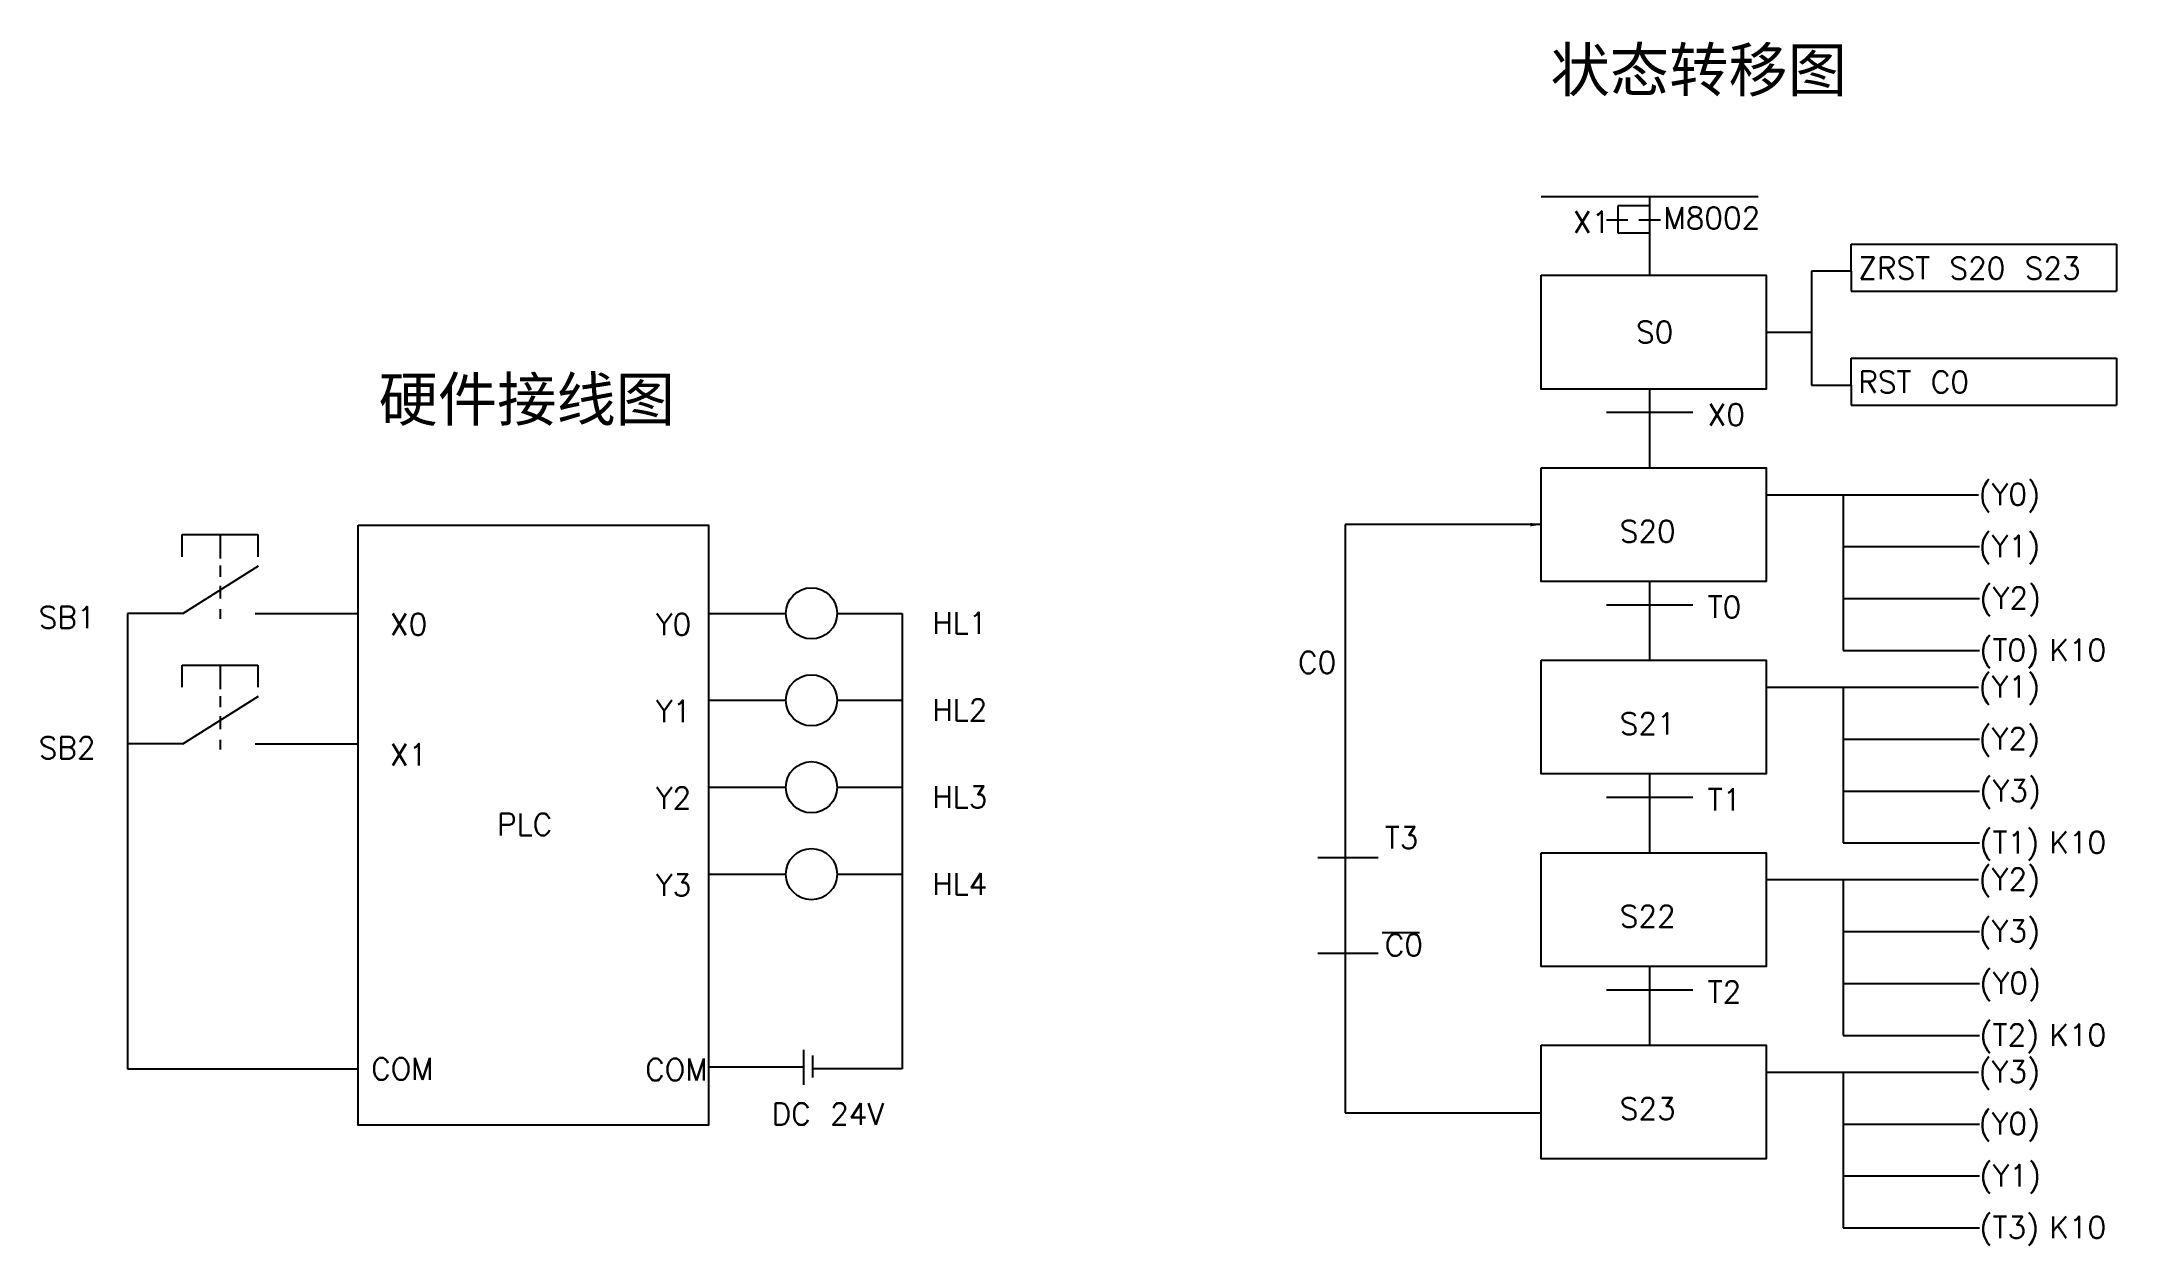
# Model space of a CAD drawing. Header units: millimetres. Extents: x 4 to 481, y 8 to 285.
import ezdxf

# ---------------------------------------------------------------- set-up
doc = ezdxf.new("R2010")
doc.units = ezdxf.units.MM
doc.styles.get("Standard").update_dxf_attribs({"font": 'txt.shx', "height": 5, "bigfont": '@extfont2.shx'})
doc.dimstyles.new('ISO-25', dxfattribs={"dimtxt": 4, "dimasz": 2.5, "dimexe": 1.25, "dimexo": 0.625, "dimtad": 1, "dimdsep": 46, "dimtxsty": 'Standard', "dimcen": 2.5, "dimadec": 0, "dimazin": 0, "dimtfac": 1, "dimtmove": 0, "dimatfit": 3, "dimfxl": 1, "dimarcsym": 0})

msp = doc.modelspace()

# ---------------------------------------------------------------- linework, layer by layer
for p, q in [((348.94, 249.36), (398.91, 249.36)), ((373.92, 249.36), (373.92, 231.25)), ((363.97, 244.01), (368.94, 244.01)), ((373.92, 247.21), (366.62, 247.21)), ((366.62, 247.21), (366.62, 241.06)), ((371.44, 244.01), (376.41, 244.01)), ((366.62, 241.06), (373.92, 241.06)), ((420.32, 232.22), (420.32, 238.4)), ((420.32, 238.4), (481.33, 238.4)), ((481.33, 238.4), (481.33, 227.57)), ((411.16, 232.22), (411.16, 206.02)), ((420.32, 232.22), (411.16, 232.22)), ((420.32, 232.22), (420.32, 227.57)), ((420.32, 227.57), (481.33, 227.57)), ((400.75, 218.17), (411.16, 218.17)), ((420.32, 206.02), (420.32, 212.2)), ((420.32, 212.2), (481.33, 212.2)), ((481.33, 212.2), (481.33, 201.37)), ((411.16, 206.02), (420.32, 206.02)), ((420.32, 206.02), (420.32, 201.37)), ((373.92, 205.09), (373.92, 186.98)), ((420.32, 201.37), (481.33, 201.37)), ((363.97, 199.74), (373.92, 199.74)), ((373.92, 199.74), (383.88, 199.74)), ((400.75, 180.78), (449.58, 180.78)), ((418.48, 180.78), (418.48, 156.89)), ((303.9, 173.9), (303.9, 38.59)), ((36.31, 166.49), (36.31, 171.61)), ((36.31, 171.61), (53.71, 171.61)), ((45.01, 171.61), (45.01, 166.08)), ((53.71, 171.61), (53.71, 166.49)), ((418.48, 168.84), (449.79, 168.84)), ((36.42, 153.49), (53.83, 164.41)), ((45.01, 164.48), (45.01, 161.88)), ((45.01, 159.85), (45.01, 156.88)), ((373.92, 160.82), (373.92, 142.71)), ((36.42, 153.49), (23.73, 153.49)), ((23.73, 153.49), (23.73, 48.72)), ((45.01, 154.43), (45.01, 152.2)), ((53.07, 153.49), (76.79, 153.49)), ((157.37, 153.49), (175.2, 153.49)), ((186.98, 153.49), (201.93, 153.49)), ((201.93, 153.49), (201.93, 48.72)), ((363.97, 155.47), (373.92, 155.47)), ((373.92, 155.47), (383.88, 155.47)), ((418.48, 156.89), (449.79, 156.89)), ((418.48, 156.89), (418.48, 144.95)), ((418.48, 144.95), (449.79, 144.95)), ((36.31, 136.49), (36.31, 141.61)), ((36.31, 141.61), (53.71, 141.61)), ((45.01, 141.61), (45.01, 136.08)), ((53.71, 141.61), (53.71, 136.49)), ((36.42, 123.48), (53.83, 134.41)), ((45.01, 134.48), (45.01, 131.88)), ((400.75, 136.51), (449.58, 136.51)), ((418.48, 136.51), (418.48, 112.62)), ((45.01, 129.85), (45.01, 126.87)), ((157.37, 133.49), (175.2, 133.49)), ((186.98, 133.49), (201.93, 133.49)), ((45.01, 124.43), (45.01, 122.2)), ((418.48, 124.57), (449.79, 124.57)), ((36.42, 123.48), (23.73, 123.48)), ((53.07, 123.48), (76.79, 123.48)), ((373.92, 116.55), (373.92, 98.44)), ((157.37, 113.49), (175.2, 113.49)), ((186.98, 113.49), (201.93, 113.49)), ((363.97, 111.2), (373.92, 111.2)), ((373.92, 111.2), (383.88, 111.2)), ((418.48, 112.62), (449.79, 112.62)), ((418.48, 112.62), (418.48, 100.68)), ((418.48, 100.68), (449.79, 100.68)), ((297.58, 97.33), (311.45, 97.33)), ((157.37, 93.49), (175.2, 93.49)), ((186.98, 93.49), (201.93, 93.49)), ((400.75, 92.24), (449.58, 92.24)), ((418.48, 92.24), (418.48, 68.35)), ((312.37, 80.07), (321, 80.07)), ((418.48, 80.3), (449.79, 80.3)), ((297.58, 75.3), (311.45, 75.3)), ((373.92, 72.28), (373.92, 54.17)), ((363.97, 66.93), (373.92, 66.93)), ((373.92, 66.93), (383.88, 66.93)), ((418.48, 68.35), (449.79, 68.35)), ((418.48, 68.35), (418.48, 56.41)), ((179.28, 53.11), (179.28, 45.02)), ((418.48, 56.41), (449.79, 56.41)), ((23.73, 48.72), (76.79, 48.72)), ((179.28, 49.07), (157.37, 49.07)), ((181.35, 51.81), (181.35, 46.7)), ((201.93, 48.72), (181.35, 48.72)), ((400.75, 47.97), (449.58, 47.97)), ((418.48, 47.97), (418.48, 24.08)), ((303.9, 38.59), (348.94, 38.59)), ((418.48, 36.03), (449.79, 36.03)), ((418.48, 24.08), (449.79, 24.08)), ((418.48, 24.08), (418.48, 12.14)), ((418.48, 12.14), (449.79, 12.14))]:
    msp.add_line(p, q)
for points in [[(348.94, 231.25), (400.75, 231.25), (400.75, 205.09), (348.94, 205.09)], [(348.94, 186.98), (400.75, 186.98), (400.75, 160.82), (348.94, 160.82)], [(76.79, 173.77), (157.37, 173.77), (157.37, 35.77), (76.79, 35.77)], [(348.94, 142.71), (400.75, 142.71), (400.75, 116.55), (348.94, 116.55)], [(348.94, 98.44), (400.75, 98.44), (400.75, 72.28), (348.94, 72.28)], [(348.94, 54.17), (400.75, 54.17), (400.75, 28.01), (348.94, 28.01)]]:
    msp.add_lwpolyline(points, close=True)
for centre in [(181.09, 153.49), (181.09, 133.49), (181.09, 113.49), (181.09, 93.49)]:
    msp.add_circle(centre, 5.89)

# ---------------------------------------------------------------- texts
at = {"attachment_point": 1}
for s, width, gutter_width, heights, insert, char_height in [('{\\fSimSun|b0|i0|c134|p2;状态转移图}', 127.3243, 25, [5], (351.12, 283.52), 10), ('{\\Ftxt,@extfont2|c134;X1}', 15.829, 25, [0], (356.26, 246.01), 5), ('{\\Ftxt,@extfont2|c134;M8002}', 21.4784, 25, [0], (377.09, 246.95), 5), ('{\\Ftxt,@extfont2|c134;ZRST S20 S23}', 59.0628, 25, [0], (421.95, 235.39), 5), ('{\\Ftxt,@extfont2|c134;S0}', 20.7431, 25, [0], (370.81, 220.69), 5), ('{\\fSimSun|b0|i0|c134|p2;硬件接线图}', 94.8752, 25, [0], (81.5, 207.75), 10), ('{\\Ftxt,@extfont2|c134;RST C0}', 59.0628, 25, [0], (421.95, 209.2), 5), ('{\\Ftxt,@extfont2|c134;X0}', 15.829, 25, [0], (387.28, 201.7), 5), ('{\\Ftxt,@extfont2|c134;(Y0)}', 66.8971, 25, [0], (449.62, 183.39), 5), ('{\\Ftxt,@extfont2|c134;S20}', 20.7431, 25, [0], (367.05, 174.87), 5), ('{\\Ftxt,@extfont2|c134;(Y1)}', 66.8971, 25, [0], (449.62, 171.45), 5), ('{\\Ftxt,@extfont2|c134;(Y2)}', 66.8971, 25, [0], (449.83, 159.5), 5), ('SB1', 16.104, 12.5, [0], (3.3, 155.06), 5), ('X0', 16.104, 12.5, [0], (84.13, 153.49), 5), ('Y0', 16.104, 12.5, [0], (145.28, 153.49), 5), ('HL1', 16.104, 12.5, [0], (208.9, 153.76), 5), ('{\\Ftxt,@extfont2|c134;T0}', 15.829, 25, [0], (387.28, 157.43), 5), ('{\\Ftxt,@extfont2|c134;(T0)}', 66.8971, 25, [0], (449.83, 147.56), 5), ('{\\Ftxt,@extfont2|c134;C0}', 23.1707, 25, [0], (293.04, 144.69), 5), ('{\\Ftxt,@extfont2|c134;K10}', 22.0244, 25, [0], (465.88, 147.57), 5), ('{\\Ftxt,@extfont2|c134;(Y1)}', 66.8971, 25, [0], (449.62, 139.12), 5), ('HL2', 16.104, 12.5, [0], (208.9, 133.76), 5), ('Y1', 16.104, 12.5, [0], (145.28, 133.49), 5), ('{\\Ftxt,@extfont2|c134;S21}', 20.7431, 25, [0], (367.05, 130.6), 5), ('SB2', 16.104, 12.5, [0], (3.3, 125.06), 5), ('{\\Ftxt,@extfont2|c134;(Y2)}', 66.8971, 25, [0], (449.62, 127.18), 5), ('X1', 16.104, 12.5, [0], (84.13, 123.48), 5), ('{\\Ftxt,@extfont2|c134;(Y3)}', 66.8971, 25, [0], (449.83, 115.23), 5), ('Y2', 16.104, 12.5, [0], (145.28, 113.49), 5), ('HL3', 16.104, 12.5, [0], (208.9, 113.76), 5), ('{\\Ftxt,@extfont2|c134;T1}', 15.829, 25, [0], (387.28, 113.16), 5), ('PLC', 33.184, 12.5, [0], (108.79, 107.43), 5), ('{\\Ftxt,@extfont2|c134;T3}', 23.1707, 25, [0], (313, 104.39), 5), ('{\\Ftxt,@extfont2|c134;(T1)}', 66.8971, 25, [0], (449.83, 103.29), 5), ('{\\Ftxt,@extfont2|c134;K10}', 22.0244, 25, [0], (465.88, 103.3), 5), ('{\\Ftxt,@extfont2|c134;(Y2)}', 66.8971, 25, [0], (449.62, 94.85), 5), ('Y3', 16.104, 12.5, [0], (145.28, 93.49), 5), ('HL4', 16.104, 12.5, [0], (208.9, 93.76), 5), ('{\\Ftxt,@extfont2|c134;S22}', 20.7431, 25, [0], (367.05, 86.33), 5), ('{\\Ftxt,@extfont2|c134;(Y3)}', 66.8971, 25, [0], (449.62, 82.91), 5), ('{\\Ftxt,@extfont2|c134;C0}', 23.1707, 25, [0], (313, 79.68), 5), ('{\\Ftxt,@extfont2|c134;(Y0)}', 66.8971, 25, [0], (449.83, 70.96), 5), ('{\\Ftxt,@extfont2|c134;T2}', 15.829, 25, [0], (387.28, 68.88), 5), ('{\\Ftxt,@extfont2|c134;(T2)}', 66.8971, 25, [0], (449.83, 59.02), 5), ('{\\Ftxt,@extfont2|c134;K10}', 22.0244, 25, [0], (465.88, 59.03), 5), ('COM', 33.184, 12.5, [0], (79.8, 51.22), 5), ('COM', 33.184, 12.5, [0], (142.84, 51.06), 5), ('{\\Ftxt,@extfont2|c134;(Y3)}', 66.8971, 25, [0], (449.62, 50.58), 5), ('DC 24V', 33.184, 12.5, [0], (171.93, 40.83), 5), ('{\\Ftxt,@extfont2|c134;S23}', 20.7431, 25, [0], (367.05, 42.06), 5), ('{\\Ftxt,@extfont2|c134;(Y0)}', 66.8971, 25, [0], (449.62, 38.64), 5), ('{\\Ftxt,@extfont2|c134;(Y1)}', 66.8971, 25, [0], (449.83, 26.69), 5), ('{\\Ftxt,@extfont2|c134;(T3)}', 66.8971, 25, [0], (449.83, 14.75), 5), ('{\\Ftxt,@extfont2|c134;K10}', 22.0244, 25, [0], (465.88, 14.76), 5)]:
    msp.add_mtext_dynamic_manual_height_columns(s, width=width, gutter_width=gutter_width, heights=heights, dxfattribs=dict(at, insert=insert, char_height=char_height))

# ---------------------------------------------------------------- leaders
msp.add_leader([(348.94, 173.9), (303.9, 173.9)], dimstyle='ISO-25', override={"dimgap": 0.625, "dimtad": 0})

doc.saveas('drawing.dxf')
